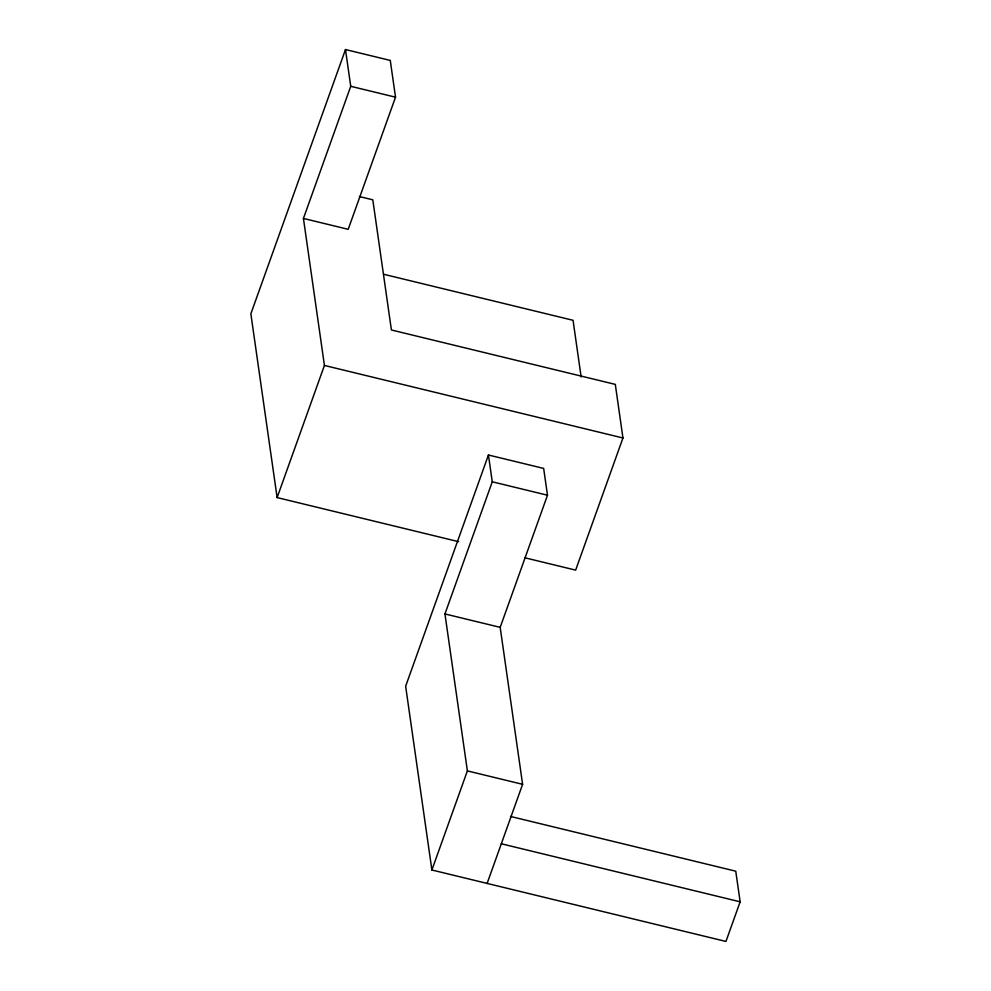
<?xml version="1.0" encoding="UTF-8"?>
<svg xmlns="http://www.w3.org/2000/svg" width="991" height="991" viewBox="0 0 991 991"><rect width="100%" height="100%" fill="white"/><g stroke="black" fill="none" stroke-linecap="round" stroke-linejoin="round"><path stroke-width="1.49" d="M345.487 49.55L350.74 86.304L303.432 218.441L348.2 229.317L395.52 97.18L390.268 60.426L345.487 49.55L250.859 313.825L277.121 497.581L458.635 541.681M277.121 497.581L324.429 365.444L303.432 218.441M487.126 883.415L522.604 784.315L500.182 627.353L547.49 495.215L543.663 468.421L488.439 455.005L405.641 686.243L431.89 869.999L725.945 941.45L740.141 901.81L735.756 871.188L510.452 816.435M431.89 869.999L467.38 770.899L444.947 613.937L492.267 481.799L488.439 455.005M359.374 196.552L372.802 199.823L391.408 329.978L615.3 384.384L622.955 437.985L575.647 570.122L524.635 557.722M350.74 86.304L395.52 97.18M383.715 274.284L573.046 320.291L581.147 376.952M324.429 365.444L622.955 437.985M492.267 481.799L547.49 495.215M444.947 613.937L500.182 627.353M467.38 770.899L522.604 784.315M501.31 843.775L740.141 901.81"/></g></svg>
